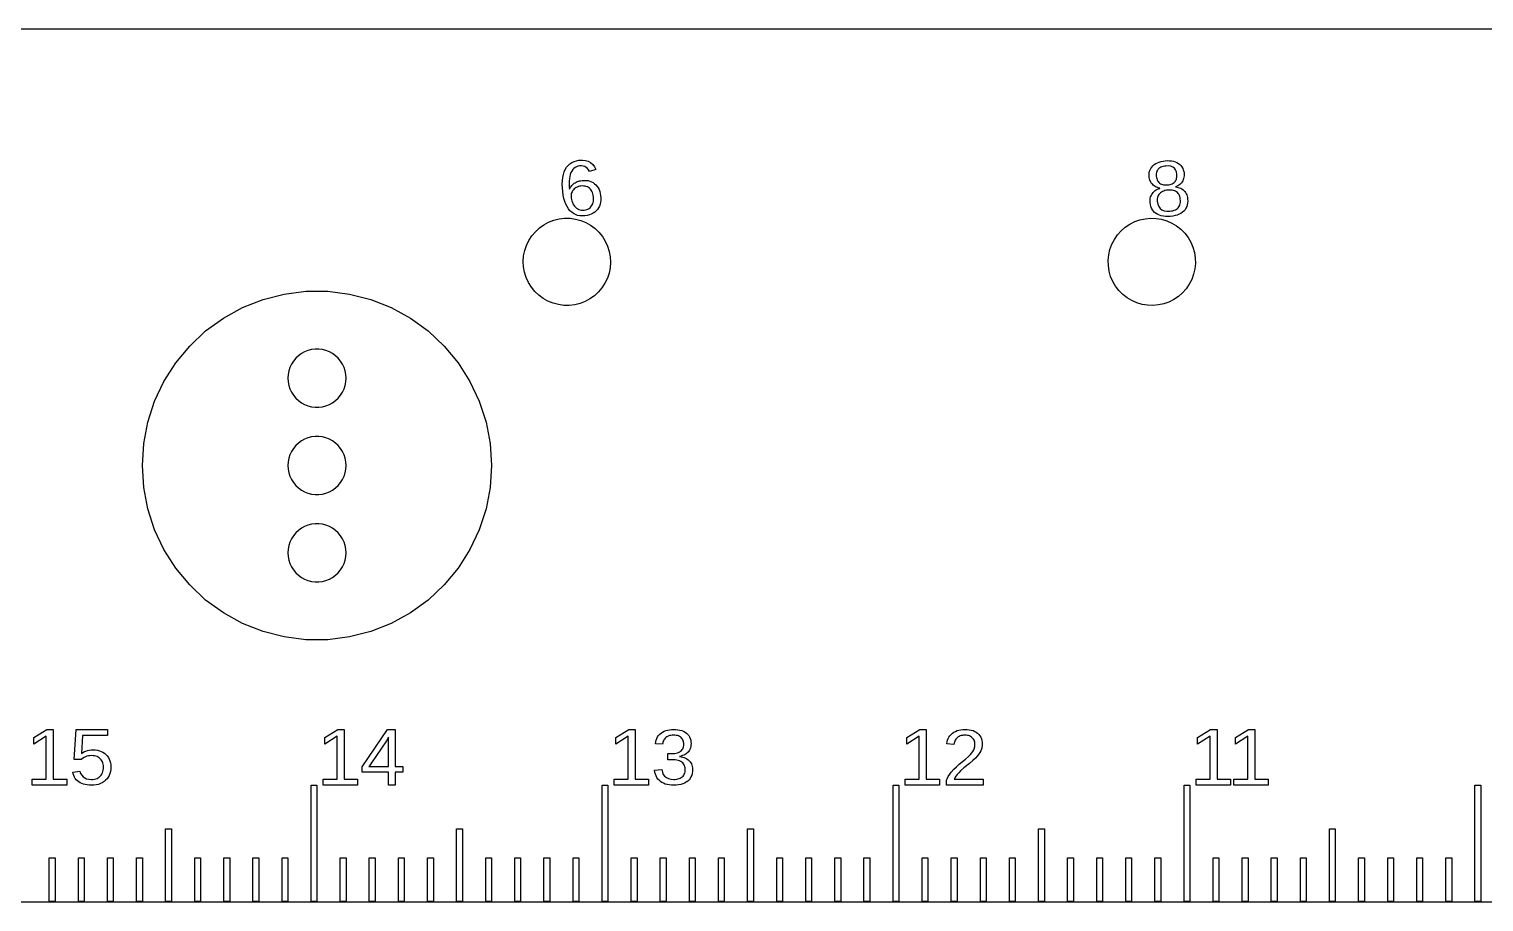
# Model space of a CAD drawing. Header units: metres. Extents: x 0 to 200, y 0 to 54.
# Drawn here: x 50.1 to 100.1, y 0 to 30 of the extents above; entities that cross this region are included whole.
import ezdxf

# ---------------------------------------------------------------- set-up
doc = ezdxf.new("R2010")
doc.units = ezdxf.units.M

msp = doc.modelspace()

# ---------------------------------------------------------------- linework, layer by layer
for p, q in [((200, 30), (0, 30)), ((68.469, 25), (68.498, 25.092)), ((68.498, 25.092), (68.535, 25.175)), ((68.535, 25.175), (68.581, 25.25)), ((68.581, 25.25), (68.633, 25.315)), ((68.633, 25.315), (68.693, 25.37)), ((68.704, 25.004), (68.687, 24.935)), ((68.693, 25.37), (68.76, 25.415)), ((68.728, 25.066), (68.704, 25.004)), ((68.756, 25.121), (68.728, 25.066)), ((68.789, 25.169), (68.756, 25.121)), ((68.76, 25.415), (68.835, 25.451)), ((68.827, 25.21), (68.789, 25.169)), ((68.87, 25.243), (68.827, 25.21)), ((68.835, 25.451), (68.916, 25.477)), ((68.917, 25.268), (68.87, 25.243)), ((68.916, 25.477), (69.006, 25.492)), ((68.969, 25.287), (68.917, 25.268)), ((69.025, 25.297), (68.969, 25.287)), ((69.006, 25.492), (69.122, 25.498)), ((69.091, 25.3), (69.025, 25.297)), ((69.151, 25.293), (69.091, 25.3)), ((69.122, 25.498), (69.228, 25.487)), ((69.206, 25.276), (69.151, 25.293)), ((69.254, 25.248), (69.206, 25.276)), ((69.228, 25.487), (69.322, 25.458)), ((69.297, 25.21), (69.254, 25.248)), ((69.333, 25.162), (69.297, 25.21)), ((69.322, 25.458), (69.405, 25.412)), ((69.365, 25.104), (69.333, 25.162)), ((69.589, 25.172), (69.365, 25.104)), ((69.405, 25.412), (69.478, 25.349)), ((69.478, 25.349), (69.539, 25.269)), ((69.539, 25.269), (69.589, 25.172)), ((88.599, 24.999), (88.604, 25.057)), ((88.604, 25.057), (88.615, 25.111)), ((88.615, 25.111), (88.634, 25.163)), ((88.634, 25.163), (88.66, 25.212)), ((88.66, 25.212), (88.692, 25.258)), ((88.692, 25.258), (88.731, 25.302)), ((88.731, 25.302), (88.777, 25.342)), ((88.777, 25.342), (88.827, 25.376)), ((88.827, 25.376), (88.883, 25.406)), ((88.848, 25.03), (88.846, 24.989)), ((88.854, 25.068), (88.848, 25.03)), ((88.864, 25.103), (88.854, 25.068)), ((88.877, 25.135), (88.864, 25.103)), ((88.895, 25.164), (88.877, 25.135)), ((88.883, 25.406), (88.944, 25.43)), ((88.917, 25.191), (88.895, 25.164)), ((88.942, 25.215), (88.917, 25.191)), ((88.971, 25.235), (88.942, 25.215)), ((88.944, 25.43), (89.009, 25.45)), ((89.004, 25.253), (88.971, 25.235)), ((89.04, 25.268), (89.004, 25.253)), ((89.009, 25.45), (89.079, 25.464)), ((89.08, 25.28), (89.04, 25.268)), ((89.079, 25.464), (89.155, 25.474)), ((89.124, 25.289), (89.08, 25.28)), ((89.171, 25.294), (89.124, 25.289)), ((89.155, 25.474), (89.233, 25.478)), ((89.265, 25.296), (89.171, 25.294)), ((89.233, 25.478), (89.306, 25.476)), ((89.346, 25.284), (89.265, 25.296)), ((89.306, 25.476), (89.375, 25.469)), ((89.413, 25.257), (89.346, 25.284)), ((89.375, 25.469), (89.439, 25.456)), ((89.468, 25.216), (89.413, 25.257)), ((89.439, 25.456), (89.499, 25.437)), ((89.509, 25.16), (89.468, 25.216)), ((89.499, 25.437), (89.555, 25.412)), ((89.537, 25.09), (89.509, 25.16)), ((89.551, 25.007), (89.537, 25.09)), ((89.554, 24.959), (89.551, 25.007)), ((89.555, 25.412), (89.607, 25.382)), ((89.607, 25.382), (89.653, 25.346)), ((89.653, 25.346), (89.694, 25.307)), ((89.694, 25.307), (89.727, 25.263)), ((89.727, 25.263), (89.755, 25.214)), ((89.755, 25.214), (89.776, 25.161)), ((89.776, 25.161), (89.791, 25.104)), ((89.791, 25.104), (89.8, 25.043)), ((89.8, 25.043), (89.802, 24.997)), ((68.431, 24.674), (68.436, 24.791)), ((68.435, 24.549), (68.431, 24.674)), ((68.447, 24.416), (68.435, 24.549)), ((68.436, 24.791), (68.448, 24.9)), ((68.448, 24.9), (68.469, 25)), ((68.668, 24.778), (68.666, 24.69)), ((68.666, 24.69), (68.67, 24.595)), ((68.674, 24.86), (68.668, 24.778)), ((68.67, 24.595), (68.68, 24.494)), ((68.687, 24.935), (68.674, 24.86)), ((68.68, 24.494), (68.696, 24.529)), ((68.696, 24.529), (68.714, 24.563)), ((68.714, 24.563), (68.735, 24.595)), ((68.735, 24.595), (68.758, 24.624)), ((68.758, 24.624), (68.784, 24.651)), ((68.784, 24.651), (68.812, 24.677)), ((68.812, 24.677), (68.843, 24.7)), ((68.84, 24.505), (68.812, 24.477)), ((68.871, 24.531), (68.84, 24.505)), ((68.843, 24.7), (68.876, 24.721)), ((68.906, 24.552), (68.871, 24.531)), ((68.876, 24.721), (68.911, 24.739)), ((68.943, 24.57), (68.906, 24.552)), ((68.911, 24.739), (68.947, 24.756)), ((68.984, 24.585), (68.943, 24.57)), ((68.947, 24.756), (68.985, 24.769)), ((69.027, 24.596), (68.984, 24.585)), ((68.985, 24.769), (69.025, 24.78)), ((69.025, 24.78), (69.067, 24.789)), ((69.074, 24.603), (69.027, 24.596)), ((69.067, 24.789), (69.11, 24.796)), ((69.124, 24.607), (69.074, 24.603)), ((69.11, 24.796), (69.183, 24.801)), ((69.172, 24.606), (69.124, 24.607)), ((69.216, 24.6), (69.172, 24.606)), ((69.183, 24.801), (69.252, 24.799)), ((69.258, 24.59), (69.216, 24.6)), ((69.252, 24.799), (69.318, 24.791)), ((69.297, 24.575), (69.258, 24.59)), ((69.334, 24.555), (69.297, 24.575)), ((69.318, 24.791), (69.38, 24.775)), ((69.367, 24.53), (69.334, 24.555)), ((69.398, 24.501), (69.367, 24.53)), ((69.38, 24.775), (69.438, 24.752)), ((69.425, 24.468), (69.398, 24.501)), ((69.438, 24.752), (69.493, 24.722)), ((69.493, 24.722), (69.543, 24.686)), ((69.543, 24.686), (69.59, 24.643)), ((69.59, 24.643), (69.63, 24.595)), ((69.63, 24.595), (69.665, 24.542)), ((69.665, 24.542), (69.695, 24.484)), ((88.601, 24.939), (88.599, 24.999)), ((88.606, 24.894), (88.601, 24.939)), ((88.616, 24.851), (88.606, 24.894)), ((88.628, 24.81), (88.616, 24.851)), ((88.645, 24.771), (88.628, 24.81)), ((88.664, 24.733), (88.645, 24.771)), ((88.687, 24.698), (88.664, 24.733)), ((88.714, 24.665), (88.687, 24.698)), ((88.744, 24.635), (88.714, 24.665)), ((88.776, 24.608), (88.744, 24.635)), ((88.81, 24.586), (88.776, 24.608)), ((88.847, 24.566), (88.81, 24.586)), ((88.846, 24.989), (88.848, 24.945)), ((88.886, 24.551), (88.847, 24.566)), ((88.848, 24.945), (88.854, 24.901)), ((88.854, 24.901), (88.863, 24.86)), ((88.863, 24.86), (88.876, 24.822)), ((88.876, 24.822), (88.892, 24.788)), ((88.885, 24.494), (88.927, 24.512)), ((88.928, 24.538), (88.886, 24.551)), ((88.892, 24.788), (88.912, 24.758)), ((88.912, 24.758), (88.935, 24.73)), ((88.927, 24.512), (88.972, 24.525)), ((88.972, 24.53), (88.928, 24.538)), ((88.935, 24.73), (88.961, 24.707)), ((88.961, 24.707), (88.991, 24.687)), ((88.972, 24.525), (88.972, 24.53)), ((88.991, 24.687), (89.024, 24.671)), ((89.024, 24.671), (89.06, 24.658)), ((89.06, 24.658), (89.098, 24.649)), ((89.098, 24.649), (89.139, 24.644)), ((89.139, 24.644), (89.183, 24.643)), ((89.183, 24.643), (89.23, 24.645)), ((89.23, 24.645), (89.277, 24.651)), ((89.277, 24.651), (89.32, 24.659)), ((89.32, 24.659), (89.36, 24.671)), ((89.36, 24.671), (89.397, 24.685)), ((89.397, 24.685), (89.429, 24.703)), ((89.429, 24.703), (89.459, 24.723)), ((89.459, 24.723), (89.484, 24.746)), ((89.484, 24.746), (89.506, 24.772)), ((89.545, 24.595), (89.502, 24.581)), ((89.502, 24.581), (89.503, 24.576)), ((89.503, 24.576), (89.554, 24.57)), ((89.506, 24.772), (89.523, 24.802)), ((89.523, 24.802), (89.537, 24.836)), ((89.537, 24.836), (89.546, 24.873)), ((89.584, 24.613), (89.545, 24.595)), ((89.546, 24.873), (89.552, 24.914)), ((89.552, 24.914), (89.554, 24.959)), ((89.554, 24.57), (89.602, 24.56)), ((89.62, 24.634), (89.584, 24.613)), ((89.602, 24.56), (89.647, 24.546)), ((89.653, 24.659), (89.62, 24.634)), ((89.647, 24.546), (89.689, 24.528)), ((89.683, 24.687), (89.653, 24.659)), ((89.71, 24.718), (89.683, 24.687)), ((89.689, 24.528), (89.728, 24.506)), ((89.734, 24.753), (89.71, 24.718)), ((89.728, 24.506), (89.765, 24.48)), ((89.755, 24.79), (89.734, 24.753)), ((89.772, 24.829), (89.755, 24.79)), ((89.786, 24.869), (89.772, 24.829)), ((89.795, 24.91), (89.786, 24.869)), ((89.801, 24.953), (89.795, 24.91)), ((89.802, 24.997), (89.801, 24.953)), ((68.465, 24.294), (68.447, 24.416)), ((68.489, 24.181), (68.465, 24.294)), ((68.519, 24.078), (68.489, 24.181)), ((68.554, 23.984), (68.519, 24.078)), ((68.736, 24.295), (68.735, 24.251)), ((68.735, 24.251), (68.738, 24.205)), ((68.742, 24.336), (68.736, 24.295)), ((68.738, 24.205), (68.747, 24.148)), ((68.752, 24.375), (68.742, 24.336)), ((68.747, 24.148), (68.76, 24.093)), ((68.768, 24.412), (68.752, 24.375)), ((68.76, 24.093), (68.777, 24.043)), ((68.787, 24.445), (68.768, 24.412)), ((68.777, 24.043), (68.798, 23.996)), ((68.812, 24.477), (68.787, 24.445)), ((69.448, 24.43), (69.425, 24.468)), ((69.468, 24.389), (69.448, 24.43)), ((69.484, 24.343), (69.468, 24.389)), ((69.481, 23.997), (69.495, 24.04)), ((69.496, 24.294), (69.484, 24.343)), ((69.495, 24.04), (69.504, 24.085)), ((69.504, 24.24), (69.496, 24.294)), ((69.508, 24.186), (69.504, 24.24)), ((69.504, 24.085), (69.508, 24.134)), ((69.508, 24.134), (69.508, 24.186)), ((69.695, 24.484), (69.718, 24.421)), ((69.718, 24.421), (69.736, 24.352)), ((69.744, 24.049), (69.728, 23.982)), ((69.736, 24.352), (69.747, 24.279)), ((69.752, 24.122), (69.744, 24.049)), ((69.747, 24.279), (69.753, 24.198)), ((69.753, 24.198), (69.752, 24.122)), ((88.632, 24.091), (88.634, 24.14)), ((88.634, 24.041), (88.632, 24.091)), ((88.634, 24.14), (88.641, 24.186)), ((88.644, 23.97), (88.634, 24.041)), ((88.641, 24.186), (88.652, 24.231)), ((88.652, 24.231), (88.668, 24.273)), ((88.668, 24.273), (88.689, 24.314)), ((88.689, 24.314), (88.713, 24.353)), ((88.713, 24.353), (88.742, 24.389)), ((88.742, 24.389), (88.774, 24.421)), ((88.774, 24.421), (88.808, 24.449)), ((88.808, 24.449), (88.845, 24.474)), ((88.845, 24.474), (88.885, 24.494)), ((88.882, 24.171), (88.88, 24.128)), ((88.88, 24.128), (88.882, 24.084)), ((88.89, 24.211), (88.882, 24.171)), ((88.882, 24.084), (88.898, 23.984)), ((88.901, 24.248), (88.89, 24.211)), ((88.917, 24.284), (88.901, 24.248)), ((88.938, 24.316), (88.917, 24.284)), ((88.963, 24.347), (88.938, 24.316)), ((88.992, 24.374), (88.963, 24.347)), ((89.025, 24.398), (88.992, 24.374)), ((89.061, 24.418), (89.025, 24.398)), ((89.101, 24.435), (89.061, 24.418)), ((89.145, 24.448), (89.101, 24.435)), ((89.192, 24.458), (89.145, 24.448)), ((89.243, 24.465), (89.192, 24.458)), ((89.295, 24.467), (89.243, 24.465)), ((89.345, 24.466), (89.295, 24.467)), ((89.391, 24.462), (89.345, 24.466)), ((89.435, 24.453), (89.391, 24.462)), ((89.475, 24.44), (89.435, 24.453)), ((89.511, 24.424), (89.475, 24.44)), ((89.545, 24.404), (89.511, 24.424)), ((89.575, 24.38), (89.545, 24.404)), ((89.602, 24.352), (89.575, 24.38)), ((89.624, 24.321), (89.602, 24.352)), ((89.642, 24.286), (89.624, 24.321)), ((89.657, 24.247), (89.642, 24.286)), ((89.667, 24.204), (89.657, 24.247)), ((89.658, 23.963), (89.668, 24.005)), ((89.673, 24.158), (89.667, 24.204)), ((89.668, 24.005), (89.674, 24.052)), ((89.676, 24.103), (89.673, 24.158)), ((89.674, 24.052), (89.676, 24.103)), ((89.765, 24.48), (89.798, 24.45)), ((89.798, 24.45), (89.828, 24.417)), ((89.828, 24.417), (89.854, 24.381)), ((89.854, 24.381), (89.876, 24.341)), ((89.876, 24.341), (89.894, 24.3)), ((89.894, 24.3), (89.908, 24.255)), ((89.908, 24.255), (89.919, 24.207)), ((89.924, 24.02), (89.912, 23.957)), ((89.919, 24.207), (89.925, 24.157)), ((89.928, 24.087), (89.924, 24.02)), ((89.925, 24.157), (89.928, 24.087)), ((68.596, 23.899), (68.554, 23.984)), ((68.643, 23.824), (68.596, 23.899)), ((68.696, 23.758), (68.643, 23.824)), ((68.754, 23.703), (68.696, 23.758)), ((68.818, 23.657), (68.754, 23.703)), ((68.798, 23.996), (68.824, 23.952)), ((68.886, 23.622), (68.818, 23.657)), ((68.824, 23.952), (68.853, 23.913)), ((68.853, 23.913), (68.886, 23.876)), ((68.886, 23.876), (68.923, 23.845)), ((68.96, 23.597), (68.886, 23.622)), ((68.923, 23.845), (68.961, 23.819)), ((69.039, 23.582), (68.96, 23.597)), ((68.961, 23.819), (69.001, 23.799)), ((69.001, 23.799), (69.043, 23.785)), ((69.122, 23.578), (69.039, 23.582)), ((69.043, 23.785), (69.087, 23.776)), ((69.087, 23.776), (69.132, 23.773)), ((69.211, 23.583), (69.122, 23.578)), ((69.132, 23.773), (69.18, 23.776)), ((69.18, 23.776), (69.228, 23.784)), ((69.289, 23.596), (69.211, 23.583)), ((69.228, 23.784), (69.273, 23.796)), ((69.273, 23.796), (69.314, 23.812)), ((69.362, 23.615), (69.289, 23.596)), ((69.314, 23.812), (69.351, 23.833)), ((69.351, 23.833), (69.385, 23.858)), ((69.429, 23.64), (69.362, 23.615)), ((69.385, 23.858), (69.415, 23.887)), ((69.415, 23.887), (69.441, 23.92)), ((69.49, 23.671), (69.429, 23.64)), ((69.441, 23.92), (69.463, 23.957)), ((69.463, 23.957), (69.481, 23.997)), ((69.545, 23.709), (69.49, 23.671)), ((69.594, 23.753), (69.545, 23.709)), ((69.638, 23.803), (69.594, 23.753)), ((69.675, 23.858), (69.638, 23.803)), ((69.706, 23.918), (69.675, 23.858)), ((69.728, 23.982), (69.706, 23.918)), ((88.66, 23.905), (88.644, 23.97)), ((88.683, 23.845), (88.66, 23.905)), ((88.713, 23.79), (88.683, 23.845)), ((88.749, 23.741), (88.713, 23.79)), ((88.791, 23.698), (88.749, 23.741)), ((88.841, 23.659), (88.791, 23.698)), ((88.895, 23.627), (88.841, 23.659)), ((88.955, 23.601), (88.895, 23.627)), ((88.898, 23.984), (88.93, 23.902)), ((88.93, 23.902), (88.977, 23.836)), ((89.02, 23.58), (88.955, 23.601)), ((88.977, 23.836), (89.039, 23.788)), ((89.09, 23.566), (89.02, 23.58)), ((89.039, 23.788), (89.116, 23.756)), ((89.164, 23.559), (89.09, 23.566)), ((89.116, 23.756), (89.208, 23.74)), ((89.244, 23.557), (89.164, 23.559)), ((89.208, 23.74), (89.315, 23.742)), ((89.328, 23.561), (89.244, 23.557)), ((89.315, 23.742), (89.369, 23.749)), ((89.414, 23.572), (89.328, 23.561)), ((89.369, 23.749), (89.419, 23.759)), ((89.493, 23.588), (89.414, 23.572)), ((89.419, 23.759), (89.464, 23.772)), ((89.464, 23.772), (89.505, 23.789)), ((89.566, 23.609), (89.493, 23.588)), ((89.505, 23.789), (89.541, 23.809)), ((89.541, 23.809), (89.573, 23.832)), ((89.633, 23.635), (89.566, 23.609)), ((89.573, 23.832), (89.601, 23.859)), ((89.601, 23.859), (89.624, 23.889)), ((89.624, 23.889), (89.643, 23.924)), ((89.693, 23.667), (89.633, 23.635)), ((89.643, 23.924), (89.658, 23.963)), ((89.746, 23.704), (89.693, 23.667)), ((89.794, 23.746), (89.746, 23.704)), ((89.834, 23.793), (89.794, 23.746)), ((89.867, 23.844), (89.834, 23.793)), ((89.893, 23.898), (89.867, 23.844)), ((89.912, 23.957), (89.893, 23.898)), ((67.385, 22.892), (67.506, 23.036)), ((67.506, 23.036), (67.644, 23.164)), ((67.644, 23.164), (67.798, 23.273)), ((67.798, 23.273), (67.963, 23.363)), ((67.963, 23.363), (68.139, 23.431)), ((68.139, 23.431), (68.322, 23.476)), ((68.322, 23.476), (68.509, 23.498)), ((68.509, 23.498), (68.698, 23.496)), ((68.698, 23.496), (68.884, 23.471)), ((68.884, 23.471), (69.066, 23.422)), ((69.066, 23.422), (69.241, 23.352)), ((69.241, 23.352), (69.405, 23.259)), ((69.405, 23.259), (69.556, 23.147)), ((69.556, 23.147), (69.693, 23.017)), ((69.693, 23.017), (69.811, 22.871)), ((87.514, 22.927), (87.64, 23.068)), ((87.64, 23.068), (87.782, 23.191)), ((87.782, 23.191), (87.938, 23.296)), ((87.938, 23.296), (88.107, 23.381)), ((88.107, 23.381), (88.284, 23.443)), ((88.284, 23.443), (88.468, 23.483)), ((88.468, 23.483), (88.656, 23.5)), ((88.656, 23.5), (88.844, 23.492)), ((88.844, 23.492), (89.03, 23.462)), ((89.03, 23.462), (89.211, 23.408)), ((89.211, 23.408), (89.383, 23.332)), ((89.383, 23.332), (89.544, 23.235)), ((89.544, 23.235), (89.693, 23.119)), ((89.693, 23.119), (89.825, 22.985)), ((67.141, 22.386), (67.201, 22.564)), ((67.201, 22.564), (67.282, 22.734)), ((67.282, 22.734), (67.385, 22.892)), ((69.811, 22.871), (69.911, 22.711)), ((69.911, 22.711), (69.99, 22.54)), ((69.99, 22.54), (70.046, 22.36)), ((87.255, 22.428), (87.32, 22.605)), ((87.32, 22.605), (87.407, 22.772)), ((87.407, 22.772), (87.514, 22.927)), ((89.825, 22.985), (89.939, 22.835)), ((89.939, 22.835), (90.034, 22.672)), ((90.034, 22.672), (90.108, 22.499)), ((67.09, 22.013), (67.104, 22.201)), ((67.1, 21.825), (67.09, 22.013)), ((67.104, 22.201), (67.141, 22.386)), ((70.046, 22.36), (70.08, 22.175)), ((70.08, 22.175), (70.09, 21.987)), ((87.194, 22.057), (87.213, 22.244)), ((87.199, 21.869), (87.194, 22.057)), ((87.213, 22.244), (87.255, 22.428)), ((90.108, 22.499), (90.159, 22.317)), ((90.159, 22.317), (90.187, 22.131)), ((90.187, 22.131), (90.192, 21.943)), ((67.134, 21.64), (67.1, 21.825)), ((67.191, 21.46), (67.134, 21.64)), ((70.04, 21.614), (69.98, 21.436)), ((70.077, 21.799), (70.04, 21.614)), ((70.09, 21.987), (70.077, 21.799)), ((87.227, 21.683), (87.199, 21.869)), ((87.278, 21.501), (87.227, 21.683)), ((87.352, 21.328), (87.278, 21.501)), ((90.131, 21.572), (90.066, 21.395)), ((90.173, 21.756), (90.131, 21.572)), ((90.192, 21.943), (90.173, 21.756)), ((67.269, 21.289), (67.191, 21.46)), ((67.369, 21.129), (67.269, 21.289)), ((67.488, 20.983), (67.369, 21.129)), ((69.796, 21.108), (69.675, 20.964)), ((69.898, 21.266), (69.796, 21.108)), ((69.98, 21.436), (69.898, 21.266)), ((87.447, 21.165), (87.352, 21.328)), ((87.561, 21.015), (87.447, 21.165)), ((87.694, 20.881), (87.561, 21.015)), ((89.872, 21.073), (89.747, 20.932)), ((89.979, 21.228), (89.872, 21.073)), ((90.066, 21.395), (89.979, 21.228)), ((57.445, 20.429), (58.146, 20.706)), ((58.146, 20.706), (58.876, 20.894)), ((58.876, 20.894), (59.623, 20.988)), ((59.623, 20.988), (60.377, 20.988)), ((60.377, 20.988), (61.124, 20.894)), ((61.124, 20.894), (61.854, 20.706)), ((61.854, 20.706), (62.555, 20.429)), ((67.624, 20.853), (67.488, 20.983)), ((67.775, 20.741), (67.624, 20.853)), ((67.94, 20.648), (67.775, 20.741)), ((68.114, 20.578), (67.94, 20.648)), ((68.296, 20.529), (68.114, 20.578)), ((68.483, 20.504), (68.296, 20.529)), ((68.671, 20.502), (68.483, 20.504)), ((68.858, 20.524), (68.671, 20.502)), ((69.041, 20.569), (68.858, 20.524)), ((69.217, 20.637), (69.041, 20.569)), ((69.383, 20.727), (69.217, 20.637)), ((69.536, 20.836), (69.383, 20.727)), ((69.675, 20.964), (69.536, 20.836)), ((87.842, 20.765), (87.694, 20.881)), ((88.003, 20.668), (87.842, 20.765)), ((88.176, 20.592), (88.003, 20.668)), ((88.356, 20.538), (88.176, 20.592)), ((88.542, 20.508), (88.356, 20.538)), ((88.73, 20.5), (88.542, 20.508)), ((88.918, 20.517), (88.73, 20.5)), ((89.102, 20.557), (88.918, 20.517)), ((89.28, 20.619), (89.102, 20.557)), ((89.448, 20.704), (89.28, 20.619)), ((89.605, 20.809), (89.448, 20.704)), ((89.747, 20.932), (89.605, 20.809)), ((56.175, 19.623), (56.785, 20.066)), ((56.785, 20.066), (57.445, 20.429)), ((62.555, 20.429), (63.215, 20.066)), ((63.215, 20.066), (63.825, 19.623)), ((55.626, 19.107), (56.175, 19.623)), ((63.825, 19.623), (64.374, 19.107)), ((55.146, 18.527), (55.626, 19.107)), ((64.374, 19.107), (64.854, 18.527)), ((54.742, 17.89), (55.146, 18.527)), ((59.191, 18.588), (59.124, 18.482)), ((59.271, 18.684), (59.191, 18.588)), ((59.363, 18.77), (59.271, 18.684)), ((59.464, 18.844), (59.363, 18.77)), ((59.574, 18.905), (59.464, 18.844)), ((59.691, 18.951), (59.574, 18.905)), ((59.813, 18.982), (59.691, 18.951)), ((59.937, 18.998), (59.813, 18.982)), ((60.063, 18.998), (59.937, 18.998)), ((60.187, 18.982), (60.063, 18.998)), ((60.309, 18.951), (60.187, 18.982)), ((60.426, 18.905), (60.309, 18.951)), ((60.536, 18.844), (60.426, 18.905)), ((60.637, 18.77), (60.536, 18.844)), ((60.729, 18.684), (60.637, 18.77)), ((60.809, 18.588), (60.729, 18.684)), ((60.876, 18.482), (60.809, 18.588)), ((64.854, 18.527), (65.258, 17.89)), ((59.008, 18.125), (59, 18)), ((59, 18), (59.008, 17.875)), ((59.031, 18.249), (59.008, 18.125)), ((59.07, 18.368), (59.031, 18.249)), ((59.124, 18.482), (59.07, 18.368)), ((60.93, 18.368), (60.876, 18.482)), ((60.969, 18.249), (60.93, 18.368)), ((60.992, 18.125), (60.969, 18.249)), ((61, 18), (60.992, 18.125)), ((60.992, 17.875), (61, 18)), ((54.421, 17.209), (54.742, 17.89)), ((59.008, 17.875), (59.031, 17.751)), ((59.031, 17.751), (59.07, 17.632)), ((59.07, 17.632), (59.124, 17.518)), ((59.124, 17.518), (59.191, 17.412)), ((60.809, 17.412), (60.876, 17.518)), ((60.876, 17.518), (60.93, 17.632)), ((60.93, 17.632), (60.969, 17.751)), ((60.969, 17.751), (60.992, 17.875)), ((65.258, 17.89), (65.579, 17.209)), ((54.188, 16.492), (54.421, 17.209)), ((59.191, 17.412), (59.271, 17.315)), ((59.271, 17.315), (59.363, 17.23)), ((59.363, 17.23), (59.464, 17.156)), ((59.464, 17.156), (59.574, 17.095)), ((59.574, 17.095), (59.691, 17.049)), ((59.691, 17.049), (59.813, 17.018)), ((59.813, 17.018), (59.937, 17.002)), ((59.937, 17.002), (60.063, 17.002)), ((60.063, 17.002), (60.187, 17.018)), ((60.187, 17.018), (60.309, 17.049)), ((60.309, 17.049), (60.426, 17.095)), ((60.426, 17.095), (60.536, 17.156)), ((60.536, 17.156), (60.637, 17.23)), ((60.637, 17.23), (60.729, 17.315)), ((60.729, 17.315), (60.809, 17.412)), ((65.579, 17.209), (65.811, 16.492)), ((54.047, 15.752), (54.188, 16.492)), ((65.811, 16.492), (65.953, 15.752)), ((54, 15), (54.047, 15.752)), ((59.191, 15.588), (59.124, 15.482)), ((59.271, 15.684), (59.191, 15.588)), ((59.363, 15.771), (59.271, 15.684)), ((59.464, 15.844), (59.363, 15.771)), ((59.574, 15.905), (59.464, 15.844)), ((59.691, 15.951), (59.574, 15.905)), ((59.813, 15.982), (59.691, 15.951)), ((59.937, 15.998), (59.813, 15.982)), ((60.063, 15.998), (59.937, 15.998)), ((60.187, 15.982), (60.063, 15.998)), ((60.309, 15.951), (60.187, 15.982)), ((60.426, 15.905), (60.309, 15.951)), ((60.536, 15.844), (60.426, 15.905)), ((60.637, 15.771), (60.536, 15.844)), ((60.729, 15.684), (60.637, 15.771)), ((60.809, 15.588), (60.729, 15.684)), ((60.876, 15.482), (60.809, 15.588)), ((65.953, 15.752), (66, 15)), ((54.047, 14.248), (54, 15)), ((59.008, 15.125), (59, 15)), ((59, 15), (59.008, 14.875)), ((59.031, 15.249), (59.008, 15.125)), ((59.07, 15.368), (59.031, 15.249)), ((59.124, 15.482), (59.07, 15.368)), ((60.93, 15.368), (60.876, 15.482)), ((60.969, 15.249), (60.93, 15.368)), ((60.992, 15.125), (60.969, 15.249)), ((61, 15), (60.992, 15.125)), ((60.992, 14.875), (61, 15)), ((66, 15), (65.953, 14.248)), ((59.008, 14.875), (59.031, 14.751)), ((59.031, 14.751), (59.07, 14.632)), ((59.07, 14.632), (59.124, 14.518)), ((59.124, 14.518), (59.191, 14.412)), ((60.809, 14.412), (60.876, 14.518)), ((60.876, 14.518), (60.93, 14.632)), ((60.93, 14.632), (60.969, 14.751)), ((60.969, 14.751), (60.992, 14.875)), ((54.188, 13.508), (54.047, 14.248)), ((59.191, 14.412), (59.271, 14.316)), ((59.271, 14.316), (59.363, 14.229)), ((59.363, 14.229), (59.464, 14.156)), ((59.464, 14.156), (59.574, 14.095)), ((59.574, 14.095), (59.691, 14.049)), ((59.691, 14.049), (59.813, 14.018)), ((59.813, 14.018), (59.937, 14.002)), ((59.937, 14.002), (60.063, 14.002)), ((60.063, 14.002), (60.187, 14.018)), ((60.187, 14.018), (60.309, 14.049)), ((60.309, 14.049), (60.426, 14.095)), ((60.426, 14.095), (60.536, 14.156)), ((60.536, 14.156), (60.637, 14.229)), ((60.637, 14.229), (60.729, 14.316)), ((60.729, 14.316), (60.809, 14.412)), ((65.953, 14.248), (65.811, 13.508)), ((54.421, 12.791), (54.188, 13.508)), ((65.811, 13.508), (65.579, 12.791)), ((54.742, 12.11), (54.421, 12.791)), ((59.191, 12.588), (59.124, 12.482)), ((59.271, 12.685), (59.191, 12.588)), ((59.363, 12.771), (59.271, 12.685)), ((59.464, 12.844), (59.363, 12.771)), ((59.574, 12.905), (59.464, 12.844)), ((59.691, 12.951), (59.574, 12.905)), ((59.813, 12.982), (59.691, 12.951)), ((59.937, 12.998), (59.813, 12.982)), ((60.063, 12.998), (59.937, 12.998)), ((60.187, 12.982), (60.063, 12.998)), ((60.309, 12.951), (60.187, 12.982)), ((60.426, 12.905), (60.309, 12.951)), ((60.536, 12.844), (60.426, 12.905)), ((60.637, 12.771), (60.536, 12.844)), ((60.729, 12.685), (60.637, 12.771)), ((60.809, 12.588), (60.729, 12.685)), ((60.876, 12.482), (60.809, 12.588)), ((65.579, 12.791), (65.258, 12.11)), ((55.146, 11.473), (54.742, 12.11)), ((59.008, 12.125), (59, 12)), ((59, 12), (59.008, 11.875)), ((59.031, 12.249), (59.008, 12.125)), ((59.07, 12.368), (59.031, 12.249)), ((59.124, 12.482), (59.07, 12.368)), ((60.93, 12.368), (60.876, 12.482)), ((60.969, 12.249), (60.93, 12.368)), ((60.992, 12.125), (60.969, 12.249)), ((61, 12), (60.992, 12.125)), ((60.992, 11.875), (61, 12)), ((65.258, 12.11), (64.854, 11.473)), ((59.008, 11.875), (59.031, 11.751)), ((59.031, 11.751), (59.07, 11.632)), ((59.07, 11.632), (59.124, 11.518)), ((59.124, 11.518), (59.191, 11.412)), ((60.809, 11.412), (60.876, 11.518)), ((60.876, 11.518), (60.93, 11.632)), ((60.93, 11.632), (60.969, 11.751)), ((60.969, 11.751), (60.992, 11.875)), ((55.626, 10.893), (55.146, 11.473)), ((59.191, 11.412), (59.271, 11.316)), ((59.271, 11.316), (59.363, 11.229)), ((59.363, 11.229), (59.464, 11.156)), ((59.464, 11.156), (59.574, 11.095)), ((59.574, 11.095), (59.691, 11.049)), ((59.691, 11.049), (59.813, 11.018)), ((59.813, 11.018), (59.937, 11.002)), ((59.937, 11.002), (60.063, 11.002)), ((60.063, 11.002), (60.187, 11.018)), ((60.187, 11.018), (60.309, 11.049)), ((60.309, 11.049), (60.426, 11.095)), ((60.426, 11.095), (60.536, 11.156)), ((60.536, 11.156), (60.637, 11.229)), ((60.637, 11.229), (60.729, 11.316)), ((60.729, 11.316), (60.809, 11.412)), ((64.854, 11.473), (64.374, 10.893)), ((56.175, 10.377), (55.626, 10.893)), ((64.374, 10.893), (63.825, 10.377)), ((56.785, 9.934), (56.175, 10.377)), ((63.825, 10.377), (63.215, 9.934)), ((57.445, 9.571), (56.785, 9.934)), ((58.146, 9.294), (57.445, 9.571)), ((62.555, 9.571), (61.854, 9.294)), ((63.215, 9.934), (62.555, 9.571)), ((58.876, 9.106), (58.146, 9.294)), ((59.623, 9.012), (58.876, 9.106)), ((60.377, 9.012), (59.623, 9.012)), ((61.124, 9.106), (60.377, 9.012)), ((61.854, 9.294), (61.124, 9.106)), ((50.268, 5.647), (50.715, 5.93)), ((50.695, 5.699), (50.268, 5.418)), ((50.268, 5.418), (50.268, 5.647)), ((50.695, 4.216), (50.695, 5.699)), ((50.715, 5.93), (50.938, 5.93)), ((50.938, 5.93), (50.938, 4.216)), ((51.661, 4.892), (51.724, 5.93)), ((51.724, 5.93), (52.804, 5.93)), ((51.945, 5.724), (51.909, 5.105)), ((52.804, 5.724), (51.945, 5.724)), ((52.804, 5.93), (52.804, 5.724)), ((60.268, 5.647), (60.715, 5.93)), ((60.695, 5.699), (60.268, 5.418)), ((60.268, 5.418), (60.268, 5.647)), ((60.695, 4.216), (60.695, 5.699)), ((60.715, 5.93), (60.938, 5.93)), ((60.938, 5.93), (60.938, 4.216)), ((61.558, 4.648), (62.428, 5.93)), ((62.389, 5.539), (61.876, 4.777)), ((62.454, 5.658), (62.389, 5.539)), ((62.428, 5.93), (62.683, 5.93)), ((62.454, 4.65), (62.454, 5.658)), ((62.683, 5.93), (62.683, 4.65)), ((70.268, 5.647), (70.715, 5.93)), ((70.695, 5.699), (70.268, 5.418)), ((70.268, 5.418), (70.268, 5.647)), ((70.695, 4.216), (70.695, 5.699)), ((70.715, 5.93), (70.938, 5.93)), ((70.938, 5.93), (70.938, 4.216)), ((71.633, 5.437), (71.644, 5.501)), ((71.644, 5.501), (71.66, 5.561)), ((71.66, 5.561), (71.682, 5.617)), ((71.682, 5.617), (71.709, 5.669)), ((71.709, 5.669), (71.743, 5.716)), ((71.743, 5.716), (71.781, 5.76)), ((71.781, 5.76), (71.826, 5.799)), ((71.826, 5.799), (71.876, 5.834)), ((71.876, 5.834), (71.929, 5.863)), ((71.905, 5.533), (71.892, 5.498)), ((71.921, 5.566), (71.905, 5.533)), ((71.941, 5.597), (71.921, 5.566)), ((71.929, 5.863), (71.987, 5.887)), ((71.965, 5.624), (71.941, 5.597)), ((71.991, 5.649), (71.965, 5.624)), ((71.987, 5.887), (72.048, 5.906)), ((72.021, 5.671), (71.991, 5.649)), ((72.053, 5.689), (72.021, 5.671)), ((72.048, 5.906), (72.113, 5.919)), ((72.088, 5.704), (72.053, 5.689)), ((72.125, 5.716), (72.088, 5.704)), ((72.113, 5.919), (72.181, 5.927)), ((72.165, 5.724), (72.125, 5.716)), ((72.207, 5.729), (72.165, 5.724)), ((72.181, 5.927), (72.254, 5.93)), ((72.252, 5.731), (72.207, 5.729)), ((72.301, 5.729), (72.252, 5.731)), ((72.254, 5.93), (72.333, 5.927)), ((72.346, 5.724), (72.301, 5.729)), ((72.333, 5.927), (72.407, 5.919)), ((72.388, 5.715), (72.346, 5.724)), ((72.426, 5.703), (72.388, 5.715)), ((72.407, 5.919), (72.476, 5.906)), ((72.461, 5.688), (72.426, 5.703)), ((72.492, 5.669), (72.461, 5.688)), ((72.476, 5.906), (72.539, 5.888)), ((72.519, 5.646), (72.492, 5.669)), ((72.543, 5.62), (72.519, 5.646)), ((72.539, 5.888), (72.597, 5.864)), ((72.563, 5.592), (72.543, 5.62)), ((72.58, 5.562), (72.563, 5.592)), ((72.593, 5.529), (72.58, 5.562)), ((72.602, 5.493), (72.593, 5.529)), ((72.597, 5.864), (72.65, 5.834)), ((72.65, 5.834), (72.698, 5.8)), ((72.698, 5.8), (72.74, 5.761)), ((72.74, 5.761), (72.776, 5.718)), ((72.776, 5.718), (72.805, 5.671)), ((72.805, 5.671), (72.828, 5.619)), ((72.828, 5.619), (72.844, 5.564)), ((72.844, 5.564), (72.854, 5.504)), ((72.854, 5.504), (72.857, 5.44)), ((80.268, 5.647), (80.715, 5.93)), ((80.695, 5.699), (80.268, 5.418)), ((80.268, 5.418), (80.268, 5.647)), ((80.695, 4.216), (80.695, 5.699)), ((80.715, 5.93), (80.938, 5.93)), ((80.938, 5.93), (80.938, 4.216)), ((81.656, 5.497), (81.672, 5.556)), ((81.672, 5.556), (81.694, 5.611)), ((81.694, 5.611), (81.721, 5.663)), ((81.721, 5.663), (81.755, 5.711)), ((81.755, 5.711), (81.793, 5.755)), ((81.793, 5.755), (81.838, 5.795)), ((81.838, 5.795), (81.888, 5.831)), ((81.888, 5.831), (81.941, 5.861)), ((81.923, 5.529), (81.909, 5.492)), ((81.939, 5.562), (81.923, 5.529)), ((81.96, 5.593), (81.939, 5.562)), ((81.941, 5.861), (81.999, 5.886)), ((81.983, 5.622), (81.96, 5.593)), ((82.01, 5.647), (81.983, 5.622)), ((81.999, 5.886), (82.06, 5.905)), ((82.04, 5.669), (82.01, 5.647)), ((82.072, 5.688), (82.04, 5.669)), ((82.06, 5.905), (82.125, 5.919)), ((82.107, 5.704), (82.072, 5.688)), ((82.143, 5.716), (82.107, 5.704)), ((82.125, 5.919), (82.194, 5.927)), ((82.182, 5.724), (82.143, 5.716)), ((82.223, 5.729), (82.182, 5.724)), ((82.194, 5.927), (82.266, 5.93)), ((82.266, 5.731), (82.223, 5.729)), ((82.266, 5.93), (82.345, 5.927)), ((82.311, 5.729), (82.266, 5.731)), ((82.353, 5.724), (82.311, 5.729)), ((82.345, 5.927), (82.419, 5.919)), ((82.393, 5.715), (82.353, 5.724)), ((82.429, 5.703), (82.393, 5.715)), ((82.419, 5.919), (82.488, 5.905)), ((82.463, 5.687), (82.429, 5.703)), ((82.493, 5.668), (82.463, 5.687)), ((82.488, 5.905), (82.551, 5.886)), ((82.521, 5.645), (82.493, 5.668)), ((82.546, 5.619), (82.521, 5.645)), ((82.566, 5.59), (82.546, 5.619)), ((82.551, 5.886), (82.608, 5.861)), ((82.583, 5.559), (82.566, 5.59)), ((82.596, 5.524), (82.583, 5.559)), ((82.606, 5.487), (82.596, 5.524)), ((82.608, 5.861), (82.66, 5.831)), ((82.66, 5.831), (82.707, 5.795)), ((82.707, 5.795), (82.748, 5.754)), ((82.748, 5.754), (82.783, 5.709)), ((82.783, 5.709), (82.811, 5.659)), ((82.811, 5.659), (82.834, 5.604)), ((82.834, 5.604), (82.85, 5.544)), ((82.85, 5.544), (82.859, 5.481)), ((90.268, 5.647), (90.715, 5.93)), ((90.695, 5.699), (90.268, 5.418)), ((90.268, 5.418), (90.268, 5.647)), ((90.695, 4.216), (90.695, 5.699)), ((90.715, 5.93), (90.938, 5.93)), ((90.938, 5.93), (90.938, 4.216)), ((91.564, 5.647), (92.011, 5.93)), ((91.991, 5.699), (91.564, 5.418)), ((91.564, 5.418), (91.564, 5.647)), ((91.991, 4.216), (91.991, 5.699)), ((92.011, 5.93), (92.234, 5.93)), ((92.234, 5.93), (92.234, 4.216)), ((51.909, 5.105), (51.956, 5.137)), ((51.956, 5.137), (52.006, 5.164)), ((52.006, 5.164), (52.059, 5.186)), ((52.093, 5.005), (52.044, 4.987)), ((52.059, 5.186), (52.114, 5.204)), ((52.144, 5.018), (52.093, 5.005)), ((52.114, 5.204), (52.174, 5.216)), ((52.197, 5.025), (52.144, 5.018)), ((52.174, 5.216), (52.236, 5.224)), ((52.252, 5.028), (52.197, 5.025)), ((52.236, 5.224), (52.301, 5.226)), ((52.304, 5.026), (52.252, 5.028)), ((52.301, 5.226), (52.379, 5.223)), ((52.354, 5.019), (52.304, 5.026)), ((52.4, 5.008), (52.354, 5.019)), ((52.379, 5.223), (52.452, 5.213)), ((52.443, 4.993), (52.4, 5.008)), ((52.452, 5.213), (52.521, 5.196)), ((52.521, 5.196), (52.585, 5.173)), ((52.585, 5.173), (52.644, 5.143)), ((52.644, 5.143), (52.698, 5.107)), ((52.698, 5.107), (52.748, 5.064)), ((52.748, 5.064), (52.792, 5.016)), ((52.792, 5.016), (52.83, 4.964)), ((71.876, 5.418), (71.633, 5.437)), ((71.882, 5.459), (71.876, 5.418)), ((71.892, 5.498), (71.882, 5.459)), ((72.056, 4.888), (72.056, 5.098)), ((72.056, 5.098), (72.189, 5.098)), ((72.189, 5.098), (72.244, 5.1)), ((72.244, 5.1), (72.296, 5.105)), ((72.296, 5.105), (72.344, 5.113)), ((72.344, 5.113), (72.388, 5.125)), ((72.388, 5.125), (72.429, 5.141)), ((72.429, 5.141), (72.466, 5.16)), ((72.513, 5.014), (72.459, 5.001)), ((72.459, 5.001), (72.459, 4.996)), ((72.466, 5.16), (72.499, 5.182)), ((72.499, 5.182), (72.528, 5.207)), ((72.562, 5.029), (72.513, 5.014)), ((72.528, 5.207), (72.553, 5.235)), ((72.553, 5.235), (72.573, 5.266)), ((72.609, 5.048), (72.562, 5.029)), ((72.573, 5.266), (72.589, 5.299)), ((72.589, 5.299), (72.6, 5.335)), ((72.6, 5.335), (72.607, 5.373)), ((72.607, 5.455), (72.602, 5.493)), ((72.609, 5.414), (72.607, 5.455)), ((72.607, 5.373), (72.609, 5.414)), ((72.651, 5.069), (72.609, 5.048)), ((72.689, 5.093), (72.651, 5.069)), ((72.724, 5.121), (72.689, 5.093)), ((72.755, 5.151), (72.724, 5.121)), ((72.782, 5.184), (72.755, 5.151)), ((72.805, 5.22), (72.782, 5.184)), ((72.824, 5.258), (72.805, 5.22)), ((72.838, 5.3), (72.824, 5.258)), ((72.849, 5.344), (72.838, 5.3)), ((72.855, 5.391), (72.849, 5.344)), ((72.857, 5.44), (72.855, 5.391)), ((81.645, 5.434), (81.656, 5.497)), ((81.892, 5.411), (81.645, 5.434)), ((81.899, 5.453), (81.892, 5.411)), ((81.909, 5.492), (81.899, 5.453)), ((82.395, 4.999), (82.467, 5.071)), ((82.467, 5.071), (82.508, 5.12)), ((82.508, 5.12), (82.543, 5.171)), ((82.543, 5.171), (82.573, 5.224)), ((82.573, 5.224), (82.586, 5.251)), ((82.586, 5.251), (82.596, 5.28)), ((82.596, 5.28), (82.603, 5.31)), ((82.603, 5.31), (82.609, 5.34)), ((82.611, 5.447), (82.606, 5.487)), ((82.609, 5.34), (82.612, 5.372)), ((82.613, 5.404), (82.611, 5.447)), ((82.612, 5.372), (82.613, 5.404)), ((82.689, 5.006), (82.629, 4.942)), ((82.738, 5.068), (82.689, 5.006)), ((82.778, 5.131), (82.738, 5.068)), ((82.811, 5.193), (82.778, 5.131)), ((82.836, 5.255), (82.811, 5.193)), ((82.846, 5.287), (82.836, 5.255)), ((82.853, 5.318), (82.846, 5.287)), ((82.858, 5.349), (82.853, 5.318)), ((82.861, 5.381), (82.858, 5.349)), ((82.859, 5.481), (82.862, 5.412)), ((82.862, 5.412), (82.861, 5.381)), ((51.898, 4.892), (51.661, 4.892)), ((51.947, 4.931), (51.898, 4.892)), ((51.995, 4.963), (51.947, 4.931)), ((52.044, 4.987), (51.995, 4.963)), ((52.482, 4.973), (52.443, 4.993)), ((52.519, 4.949), (52.482, 4.973)), ((52.552, 4.92), (52.519, 4.949)), ((52.582, 4.888), (52.552, 4.92)), ((52.607, 4.853), (52.582, 4.888)), ((52.627, 4.816), (52.607, 4.853)), ((52.644, 4.776), (52.627, 4.816)), ((52.655, 4.732), (52.644, 4.776)), ((52.644, 4.482), (52.655, 4.531)), ((52.662, 4.687), (52.655, 4.732)), ((52.655, 4.531), (52.662, 4.583)), ((52.664, 4.638), (52.662, 4.687)), ((52.662, 4.583), (52.664, 4.638)), ((52.83, 4.964), (52.861, 4.908)), ((52.861, 4.908), (52.884, 4.848)), ((52.884, 4.848), (52.901, 4.784)), ((52.901, 4.784), (52.912, 4.716)), ((52.911, 4.562), (52.901, 4.486)), ((52.915, 4.644), (52.911, 4.562)), ((52.912, 4.716), (52.915, 4.644)), ((61.558, 4.459), (61.558, 4.648)), ((61.803, 4.677), (61.781, 4.65)), ((61.781, 4.65), (62.454, 4.65)), ((61.876, 4.777), (61.803, 4.677)), ((62.683, 4.65), (62.949, 4.65)), ((62.949, 4.65), (62.949, 4.459)), ((71.6, 4.523), (71.85, 4.546)), ((71.612, 4.453), (71.6, 4.523)), ((71.85, 4.546), (71.871, 4.457)), ((72.194, 4.888), (72.056, 4.888)), ((72.256, 4.886), (72.194, 4.888)), ((72.314, 4.881), (72.256, 4.886)), ((72.368, 4.872), (72.314, 4.881)), ((72.417, 4.86), (72.368, 4.872)), ((72.462, 4.844), (72.417, 4.86)), ((72.459, 4.996), (72.518, 4.987)), ((72.502, 4.825), (72.462, 4.844)), ((72.538, 4.802), (72.502, 4.825)), ((72.518, 4.987), (72.573, 4.975)), ((72.57, 4.776), (72.538, 4.802)), ((72.597, 4.748), (72.57, 4.776)), ((72.573, 4.975), (72.624, 4.959)), ((72.619, 4.717), (72.597, 4.748)), ((72.636, 4.683), (72.619, 4.717)), ((72.624, 4.959), (72.672, 4.938)), ((72.648, 4.646), (72.636, 4.683)), ((72.656, 4.606), (72.648, 4.646)), ((72.65, 4.471), (72.656, 4.515)), ((72.658, 4.564), (72.656, 4.606)), ((72.656, 4.515), (72.658, 4.564)), ((72.672, 4.938), (72.715, 4.914)), ((72.715, 4.914), (72.755, 4.886)), ((72.755, 4.886), (72.791, 4.854)), ((72.791, 4.854), (72.823, 4.819)), ((72.823, 4.819), (72.849, 4.781)), ((72.849, 4.781), (72.871, 4.741)), ((72.871, 4.741), (72.888, 4.699)), ((72.888, 4.699), (72.9, 4.654)), ((72.9, 4.654), (72.908, 4.606)), ((72.91, 4.556), (72.907, 4.484)), ((72.908, 4.606), (72.91, 4.556)), ((81.802, 4.458), (81.889, 4.557)), ((81.889, 4.557), (81.979, 4.647)), ((81.979, 4.647), (82.072, 4.73)), ((82.123, 4.503), (82.06, 4.441)), ((82.072, 4.73), (82.286, 4.904)), ((82.236, 4.603), (82.123, 4.503)), ((82.425, 4.759), (82.236, 4.603)), ((82.286, 4.904), (82.395, 4.999)), ((82.542, 4.86), (82.425, 4.759)), ((82.629, 4.942), (82.542, 4.86)), ((50.213, 4.01), (50.213, 4.216)), ((50.213, 4.216), (50.695, 4.216)), ((51.399, 4.01), (50.213, 4.01)), ((50.938, 4.216), (51.399, 4.216)), ((51.399, 4.216), (51.399, 4.01)), ((51.606, 4.461), (51.851, 4.489)), ((51.621, 4.4), (51.606, 4.461)), ((51.641, 4.344), (51.621, 4.4)), ((51.665, 4.292), (51.641, 4.344)), ((51.694, 4.244), (51.665, 4.292)), ((51.729, 4.2), (51.694, 4.244)), ((51.768, 4.16), (51.729, 4.2)), ((51.812, 4.125), (51.768, 4.16)), ((51.861, 4.094), (51.812, 4.125)), ((51.851, 4.489), (51.878, 4.414)), ((51.914, 4.069), (51.861, 4.094)), ((51.878, 4.414), (51.915, 4.351)), ((51.971, 4.048), (51.914, 4.069)), ((51.915, 4.351), (51.962, 4.3)), ((51.962, 4.3), (52.018, 4.26)), ((52.032, 4.031), (51.971, 4.048)), ((52.018, 4.26), (52.085, 4.231)), ((52.097, 4.019), (52.032, 4.031)), ((52.085, 4.231), (52.161, 4.214)), ((52.167, 4.012), (52.097, 4.019)), ((52.161, 4.214), (52.247, 4.208)), ((52.241, 4.01), (52.167, 4.012)), ((52.329, 4.013), (52.241, 4.01)), ((52.247, 4.208), (52.301, 4.21)), ((52.301, 4.21), (52.352, 4.217)), ((52.411, 4.024), (52.329, 4.013)), ((52.352, 4.217), (52.399, 4.229)), ((52.399, 4.229), (52.443, 4.246)), ((52.487, 4.041), (52.411, 4.024)), ((52.443, 4.246), (52.483, 4.267)), ((52.483, 4.267), (52.52, 4.292)), ((52.558, 4.065), (52.487, 4.041)), ((52.52, 4.292), (52.553, 4.323)), ((52.553, 4.323), (52.583, 4.358)), ((52.623, 4.096), (52.558, 4.065)), ((52.583, 4.358), (52.608, 4.396)), ((52.608, 4.396), (52.628, 4.437)), ((52.682, 4.134), (52.623, 4.096)), ((52.628, 4.437), (52.644, 4.482)), ((52.736, 4.179), (52.682, 4.134)), ((52.784, 4.23), (52.736, 4.179)), ((52.824, 4.286), (52.784, 4.23)), ((52.857, 4.348), (52.824, 4.286)), ((52.882, 4.414), (52.857, 4.348)), ((52.901, 4.486), (52.882, 4.414)), ((59.8, 0.01), (59.8, 4.01)), ((59.8, 4.01), (60, 4.01)), ((60, 4.01), (60, 0.01)), ((60.213, 4.01), (60.213, 4.216)), ((60.213, 4.216), (60.695, 4.216)), ((61.399, 4.01), (60.213, 4.01)), ((60.938, 4.216), (61.399, 4.216)), ((61.399, 4.216), (61.399, 4.01)), ((62.454, 4.459), (61.558, 4.459)), ((62.454, 4.01), (62.454, 4.459)), ((62.683, 4.01), (62.454, 4.01)), ((62.949, 4.459), (62.683, 4.459)), ((62.683, 4.459), (62.683, 4.01)), ((69.8, 0.01), (69.8, 4.01)), ((69.8, 4.01), (70, 4.01)), ((70, 4.01), (70, 0.01)), ((70.213, 4.01), (70.213, 4.216)), ((70.213, 4.216), (70.695, 4.216)), ((71.399, 4.01), (70.213, 4.01)), ((70.938, 4.216), (71.399, 4.216)), ((71.399, 4.216), (71.399, 4.01)), ((71.63, 4.388), (71.612, 4.453)), ((71.653, 4.328), (71.63, 4.388)), ((71.682, 4.273), (71.653, 4.328)), ((71.717, 4.223), (71.682, 4.273)), ((71.758, 4.179), (71.717, 4.223)), ((71.804, 4.139), (71.758, 4.179)), ((71.856, 4.105), (71.804, 4.139)), ((71.912, 4.076), (71.856, 4.105)), ((71.871, 4.457), (71.904, 4.381)), ((71.904, 4.381), (71.95, 4.32)), ((71.973, 4.052), (71.912, 4.076)), ((71.95, 4.32), (72.01, 4.272)), ((72.039, 4.034), (71.973, 4.052)), ((72.01, 4.272), (72.082, 4.237)), ((72.109, 4.021), (72.039, 4.034)), ((72.082, 4.237), (72.167, 4.217)), ((72.185, 4.013), (72.109, 4.021)), ((72.167, 4.217), (72.265, 4.21)), ((72.265, 4.01), (72.185, 4.013)), ((72.265, 4.21), (72.316, 4.212)), ((72.351, 4.013), (72.265, 4.01)), ((72.316, 4.212), (72.364, 4.217)), ((72.431, 4.022), (72.351, 4.013)), ((72.364, 4.217), (72.408, 4.226)), ((72.408, 4.226), (72.449, 4.239)), ((72.505, 4.036), (72.431, 4.022)), ((72.449, 4.239), (72.487, 4.255)), ((72.487, 4.255), (72.522, 4.275)), ((72.573, 4.056), (72.505, 4.036)), ((72.522, 4.275), (72.553, 4.299)), ((72.553, 4.299), (72.581, 4.326)), ((72.635, 4.082), (72.573, 4.056)), ((72.581, 4.326), (72.605, 4.357)), ((72.605, 4.357), (72.624, 4.391)), ((72.624, 4.391), (72.639, 4.429)), ((72.692, 4.114), (72.635, 4.082)), ((72.639, 4.429), (72.65, 4.471)), ((72.742, 4.152), (72.692, 4.114)), ((72.787, 4.195), (72.742, 4.152)), ((72.824, 4.243), (72.787, 4.195)), ((72.855, 4.296), (72.824, 4.243)), ((72.879, 4.354), (72.855, 4.296)), ((72.896, 4.416), (72.879, 4.354)), ((72.907, 4.484), (72.896, 4.416)), ((79.8, 0.01), (79.8, 4.01)), ((79.8, 4.01), (80, 4.01)), ((80, 4.01), (80, 0.01)), ((80.213, 4.01), (80.213, 4.216)), ((80.213, 4.216), (80.695, 4.216)), ((81.399, 4.01), (80.213, 4.01)), ((80.938, 4.216), (81.399, 4.216)), ((81.399, 4.216), (81.399, 4.01)), ((81.634, 4.181), (81.654, 4.225)), ((81.634, 4.01), (81.634, 4.181)), ((82.892, 4.01), (81.634, 4.01)), ((81.654, 4.225), (81.699, 4.309)), ((81.699, 4.309), (81.748, 4.386)), ((81.748, 4.386), (81.802, 4.458)), ((81.927, 4.27), (81.9, 4.216)), ((81.9, 4.216), (82.892, 4.216)), ((81.963, 4.326), (81.927, 4.27)), ((82.007, 4.382), (81.963, 4.326)), ((82.06, 4.441), (82.007, 4.382)), ((82.892, 4.216), (82.892, 4.01)), ((89.8, 0.01), (89.8, 4.01)), ((89.8, 4.01), (90, 4.01)), ((90, 4.01), (90, 0.01)), ((90.213, 4.01), (90.213, 4.216)), ((90.213, 4.216), (90.695, 4.216)), ((91.399, 4.01), (90.213, 4.01)), ((90.938, 4.216), (91.399, 4.216)), ((91.399, 4.216), (91.399, 4.01)), ((91.509, 4.01), (91.509, 4.216)), ((91.509, 4.216), (91.991, 4.216)), ((92.695, 4.01), (91.509, 4.01)), ((92.234, 4.216), (92.695, 4.216)), ((92.695, 4.216), (92.695, 4.01)), ((99.8, 0.01), (99.8, 4.01)), ((99.8, 4.01), (100, 4.01)), ((100, 4.01), (100, 0.01)), ((54.8, 0.01), (54.8, 2.51)), ((54.8, 2.51), (55, 2.51)), ((55, 2.51), (55, 0.01)), ((64.8, 0.01), (64.8, 2.51)), ((64.8, 2.51), (65, 2.51)), ((65, 2.51), (65, 0.01)), ((74.8, 0.01), (74.8, 2.51)), ((74.8, 2.51), (75, 2.51)), ((75, 2.51), (75, 0.01)), ((84.8, 0.01), (84.8, 2.51)), ((84.8, 2.51), (85, 2.51)), ((85, 2.51), (85, 0.01)), ((94.8, 0.01), (94.8, 2.51)), ((94.8, 2.51), (95, 2.51)), ((95, 2.51), (95, 0.01)), ((50.8, 0.01), (50.8, 1.51)), ((50.8, 1.51), (51, 1.51)), ((51, 1.51), (51, 0.01)), ((51.8, 0.01), (51.8, 1.51)), ((51.8, 1.51), (52, 1.51)), ((52, 1.51), (52, 0.01)), ((52.8, 0.01), (52.8, 1.51)), ((52.8, 1.51), (53, 1.51)), ((53, 1.51), (53, 0.01)), ((53.8, 0.01), (53.8, 1.51)), ((53.8, 1.51), (54, 1.51)), ((54, 1.51), (54, 0.01)), ((55.8, 0.01), (55.8, 1.51)), ((55.8, 1.51), (56, 1.51)), ((56, 1.51), (56, 0.01)), ((56.8, 0.01), (56.8, 1.51)), ((56.8, 1.51), (57, 1.51)), ((57, 1.51), (57, 0.01)), ((57.8, 0.01), (57.8, 1.51)), ((57.8, 1.51), (58, 1.51)), ((58, 1.51), (58, 0.01)), ((58.8, 0.01), (58.8, 1.51)), ((58.8, 1.51), (59, 1.51)), ((59, 1.51), (59, 0.01)), ((60.8, 0.01), (60.8, 1.51)), ((60.8, 1.51), (61, 1.51)), ((61, 1.51), (61, 0.01)), ((61.8, 0.01), (61.8, 1.51)), ((61.8, 1.51), (62, 1.51)), ((62, 1.51), (62, 0.01)), ((62.8, 0.01), (62.8, 1.51)), ((62.8, 1.51), (63, 1.51)), ((63, 1.51), (63, 0.01)), ((63.8, 0.01), (63.8, 1.51)), ((63.8, 1.51), (64, 1.51)), ((64, 1.51), (64, 0.01)), ((65.8, 0.01), (65.8, 1.51)), ((65.8, 1.51), (66, 1.51)), ((66, 1.51), (66, 0.01)), ((66.8, 0.01), (66.8, 1.51)), ((66.8, 1.51), (67, 1.51)), ((67, 1.51), (67, 0.01)), ((67.8, 0.01), (67.8, 1.51)), ((67.8, 1.51), (68, 1.51)), ((68, 1.51), (68, 0.01)), ((68.8, 0.01), (68.8, 1.51)), ((68.8, 1.51), (69, 1.51)), ((69, 1.51), (69, 0.01)), ((70.8, 0.01), (70.8, 1.51)), ((70.8, 1.51), (71, 1.51)), ((71, 1.51), (71, 0.01)), ((71.8, 0.01), (71.8, 1.51)), ((71.8, 1.51), (72, 1.51)), ((72, 1.51), (72, 0.01)), ((72.8, 0.01), (72.8, 1.51)), ((72.8, 1.51), (73, 1.51)), ((73, 1.51), (73, 0.01)), ((73.8, 0.01), (73.8, 1.51)), ((73.8, 1.51), (74, 1.51)), ((74, 1.51), (74, 0.01)), ((75.8, 0.01), (75.8, 1.51)), ((75.8, 1.51), (76, 1.51)), ((76, 1.51), (76, 0.01)), ((76.8, 0.01), (76.8, 1.51)), ((76.8, 1.51), (77, 1.51)), ((77, 1.51), (77, 0.01)), ((77.8, 0.01), (77.8, 1.51)), ((77.8, 1.51), (78, 1.51)), ((78, 1.51), (78, 0.01)), ((78.8, 0.01), (78.8, 1.51)), ((78.8, 1.51), (79, 1.51)), ((79, 1.51), (79, 0.01)), ((80.8, 0.01), (80.8, 1.51)), ((80.8, 1.51), (81, 1.51)), ((81, 1.51), (81, 0.01)), ((81.8, 0.01), (81.8, 1.51)), ((81.8, 1.51), (82, 1.51)), ((82, 1.51), (82, 0.01)), ((82.8, 0.01), (82.8, 1.51)), ((82.8, 1.51), (83, 1.51)), ((83, 1.51), (83, 0.01)), ((83.8, 0.01), (83.8, 1.51)), ((83.8, 1.51), (84, 1.51)), ((84, 1.51), (84, 0.01)), ((85.8, 0.01), (85.8, 1.51)), ((85.8, 1.51), (86, 1.51)), ((86, 1.51), (86, 0.01)), ((86.8, 0.01), (86.8, 1.51)), ((86.8, 1.51), (87, 1.51)), ((87, 1.51), (87, 0.01)), ((87.8, 0.01), (87.8, 1.51)), ((87.8, 1.51), (88, 1.51)), ((88, 1.51), (88, 0.01)), ((88.8, 0.01), (88.8, 1.51)), ((88.8, 1.51), (89, 1.51)), ((89, 1.51), (89, 0.01)), ((90.8, 0.01), (90.8, 1.51)), ((90.8, 1.51), (91, 1.51)), ((91, 1.51), (91, 0.01)), ((91.8, 0.01), (91.8, 1.51)), ((91.8, 1.51), (92, 1.51)), ((92, 1.51), (92, 0.01)), ((92.8, 0.01), (92.8, 1.51)), ((92.8, 1.51), (93, 1.51)), ((93, 1.51), (93, 0.01)), ((93.8, 0.01), (93.8, 1.51)), ((93.8, 1.51), (94, 1.51)), ((94, 1.51), (94, 0.01)), ((95.8, 0.01), (95.8, 1.51)), ((95.8, 1.51), (96, 1.51)), ((96, 1.51), (96, 0.01)), ((96.8, 0.01), (96.8, 1.51)), ((96.8, 1.51), (97, 1.51)), ((97, 1.51), (97, 0.01)), ((97.8, 0.01), (97.8, 1.51)), ((97.8, 1.51), (98, 1.51)), ((98, 1.51), (98, 0.01)), ((98.8, 0.01), (98.8, 1.51)), ((98.8, 1.51), (99, 1.51)), ((99, 1.51), (99, 0.01)), ((0, 0), (200, 0)), ((51, 0.01), (50.8, 0.01)), ((52, 0.01), (51.8, 0.01)), ((53, 0.01), (52.8, 0.01)), ((54, 0.01), (53.8, 0.01)), ((55, 0.01), (54.8, 0.01)), ((56, 0.01), (55.8, 0.01)), ((57, 0.01), (56.8, 0.01)), ((58, 0.01), (57.8, 0.01)), ((59, 0.01), (58.8, 0.01)), ((60, 0.01), (59.8, 0.01)), ((61, 0.01), (60.8, 0.01)), ((62, 0.01), (61.8, 0.01)), ((63, 0.01), (62.8, 0.01)), ((64, 0.01), (63.8, 0.01)), ((65, 0.01), (64.8, 0.01)), ((66, 0.01), (65.8, 0.01)), ((67, 0.01), (66.8, 0.01)), ((68, 0.01), (67.8, 0.01)), ((69, 0.01), (68.8, 0.01)), ((70, 0.01), (69.8, 0.01)), ((71, 0.01), (70.8, 0.01)), ((72, 0.01), (71.8, 0.01)), ((73, 0.01), (72.8, 0.01)), ((74, 0.01), (73.8, 0.01)), ((75, 0.01), (74.8, 0.01)), ((76, 0.01), (75.8, 0.01)), ((77, 0.01), (76.8, 0.01)), ((78, 0.01), (77.8, 0.01)), ((79, 0.01), (78.8, 0.01)), ((80, 0.01), (79.8, 0.01)), ((81, 0.01), (80.8, 0.01)), ((82, 0.01), (81.8, 0.01)), ((83, 0.01), (82.8, 0.01)), ((84, 0.01), (83.8, 0.01)), ((85, 0.01), (84.8, 0.01)), ((86, 0.01), (85.8, 0.01)), ((87, 0.01), (86.8, 0.01)), ((88, 0.01), (87.8, 0.01)), ((89, 0.01), (88.8, 0.01)), ((90, 0.01), (89.8, 0.01)), ((91, 0.01), (90.8, 0.01)), ((92, 0.01), (91.8, 0.01)), ((93, 0.01), (92.8, 0.01)), ((94, 0.01), (93.8, 0.01)), ((95, 0.01), (94.8, 0.01)), ((96, 0.01), (95.8, 0.01)), ((97, 0.01), (96.8, 0.01)), ((98, 0.01), (97.8, 0.01)), ((99, 0.01), (98.8, 0.01)), ((100, 0.01), (99.8, 0.01))]:
    msp.add_line(p, q)

doc.saveas('drawing.dxf')
